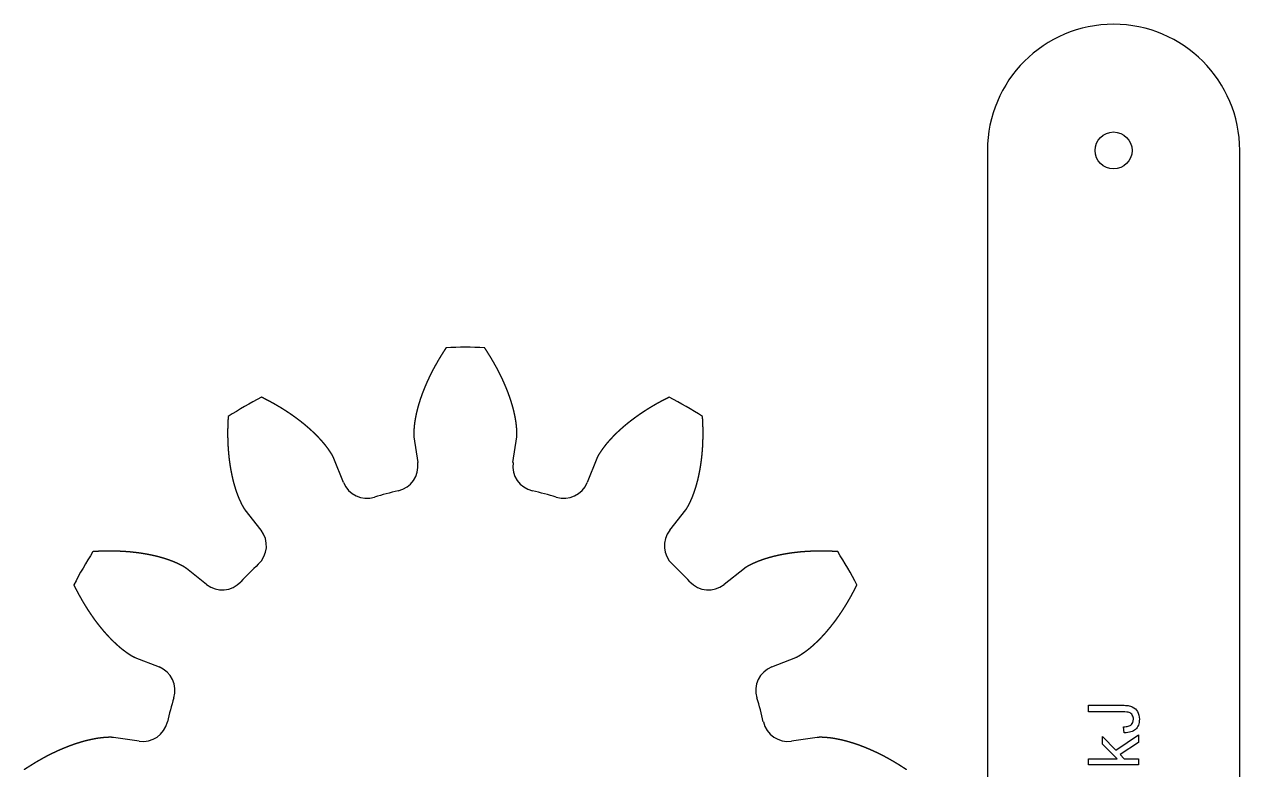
# Model space of a CAD drawing. Header units: millimetres. Extents: x 18 to 1182, y 18 to 1182.
# Drawn here: x 892.9 to 1182, y 1002.4 to 1179.6 of the extents above; entities that cross this region are included whole.
import ezdxf

# ---------------------------------------------------------------- set-up
doc = ezdxf.new("R2010")
doc.units = ezdxf.units.MM
doc.layers.add('cut', color=5, linetype='Continuous', true_color=0x0000ff)
doc.layers.add('line engraving', color=1, linetype='Continuous', true_color=0xff0000)

msp = doc.modelspace()

# ---------------------------------------------------------------- linework, layer by layer
at = {"layer": 'cut', "color": 5, "true_color": 0x0000ff}
for p, q in [((985.59, 1081.5), (986.48, 1075.4)), ((1009.14, 1075.4), (1010.03, 1081.5)), ((968.82, 1070.67), (966.55, 1076.39)), ((1029.07, 1076.39), (1026.8, 1070.67)), ((945.39, 1064.18), (949.2, 1059.34)), ((1046.42, 1059.34), (1050.23, 1064.18)), ((936.28, 1046.42), (931.45, 1050.23)), ((1064.18, 1050.23), (1059.34, 1046.42)), ((919.23, 1029.07), (924.95, 1026.8)), ((1070.67, 1026.8), (1076.39, 1029.07)), ((920.22, 1009.14), (914.13, 1010.03)), ((1081.5, 1010.03), (1075.4, 1009.14))]:
    msp.add_line(p, q, dxfattribs=at)
msp.add_lwpolyline([(1121.98, 1149.6), (1121.98, 849.6, 1), (1181.98, 849.6), (1181.98, 1149.6, 1)], format="xyb", close=True, dxfattribs=at)
msp.add_circle((1151.98, 1149.6), 4.4, dxfattribs=at)
for centre, radius, start, end in [((997.81, 997.81), 105, 87.5067, 92.4933), ((997.81, 997.81), 105, 117.5067, 122.4933), ((997.81, 997.81), 105, 57.5067, 62.4933), ((980.55, 1074.54), 6, -77.3183, 8.3062), ((1015.08, 1074.54), 6, 171.6938, -102.6817), ((974.4, 1072.89), 6, -158.3062, -72.6817), ((1021.22, 1072.89), 6, -107.3183, -21.6938), ((997.81, 997.81), 72.64, 102.6817, 107.3183), ((997.81, 997.81), 72.64, 72.6817, 77.3183), ((944.5, 1055.62), 6, -47.3183, 38.3062), ((1051.13, 1055.62), 6, 141.6938, -132.6817), ((997.81, 997.81), 105, 147.5067, 152.4933), ((997.81, 997.81), 105, 27.5067, 32.4933), ((997.81, 997.81), 72.64, 132.6817, 137.3183), ((997.81, 997.81), 72.64, 42.6817, 47.3183), ((940, 1051.13), 6, -128.3062, -42.6817), ((1055.62, 1051.13), 6, -137.3183, -51.6938), ((922.73, 1021.22), 6, -17.3183, 68.3062), ((1072.89, 1021.22), 6, 111.6938, -162.6817), ((997.81, 997.81), 72.64, 162.6817, 167.3183), ((997.81, 997.81), 72.64, 12.6817, 17.3183), ((921.08, 1015.08), 6, -98.3062, -12.6817), ((1074.54, 1015.08), 6, -167.3183, -81.6938)]:
    msp.add_arc(centre, radius, start, end, dxfattribs=at)
for points in [[(993.24, 1102.71), (993.2, 1102.65), (993.13, 1102.54), (993.01, 1102.36), (992.86, 1102.13), (992.67, 1101.84), (992.48, 1101.54), (992.29, 1101.25), (992.11, 1100.95), (991.93, 1100.66), (991.75, 1100.37), (991.57, 1100.07), (991.39, 1099.77), (991.22, 1099.48), (991.05, 1099.18), (990.88, 1098.88), (990.71, 1098.58), (990.54, 1098.29), (990.38, 1097.99), (990.22, 1097.69), (990.06, 1097.39), (989.91, 1097.09), (989.75, 1096.79), (989.6, 1096.49), (989.45, 1096.18), (989.3, 1095.88), (989.16, 1095.58), (989.02, 1095.28), (988.87, 1094.97), (988.74, 1094.67), (988.6, 1094.37), (988.47, 1094.06), (988.34, 1093.76), (988.21, 1093.45), (988.08, 1093.15), (987.96, 1092.84), (987.84, 1092.54), (987.72, 1092.23), (987.6, 1091.93), (987.49, 1091.62), (987.38, 1091.32), (987.27, 1091.01), (987.17, 1090.7), (987.06, 1090.4), (986.97, 1090.09), (986.87, 1089.78), (986.77, 1089.47), (986.68, 1089.17), (986.59, 1088.86), (986.51, 1088.55), (986.43, 1088.24), (986.35, 1087.93), (986.27, 1087.63), (986.2, 1087.32), (986.13, 1087.01), (986.06, 1086.7), (986, 1086.39), (985.94, 1086.09), (985.88, 1085.78), (985.83, 1085.47), (985.78, 1085.16), (985.73, 1084.86), (985.7, 1084.55), (985.66, 1084.24), (985.63, 1083.93), (985.61, 1083.63), (985.58, 1083.32), (985.56, 1083.01), (985.55, 1082.71), (985.54, 1082.4), (985.54, 1082.1), (985.55, 1081.86), (985.57, 1081.68), (985.58, 1081.56), (985.59, 1081.5)], [(1010.03, 1081.5), (1010.04, 1081.56), (1010.05, 1081.68), (1010.07, 1081.86), (1010.08, 1082.1), (1010.08, 1082.4), (1010.07, 1082.71), (1010.06, 1083.01), (1010.04, 1083.32), (1010.01, 1083.63), (1009.99, 1083.93), (1009.96, 1084.24), (1009.92, 1084.55), (1009.89, 1084.86), (1009.84, 1085.16), (1009.79, 1085.47), (1009.74, 1085.78), (1009.68, 1086.09), (1009.62, 1086.39), (1009.56, 1086.7), (1009.49, 1087.01), (1009.42, 1087.32), (1009.35, 1087.63), (1009.27, 1087.93), (1009.2, 1088.24), (1009.11, 1088.55), (1009.03, 1088.86), (1008.94, 1089.17), (1008.85, 1089.47), (1008.75, 1089.78), (1008.66, 1090.09), (1008.56, 1090.4), (1008.45, 1090.7), (1008.35, 1091.01), (1008.24, 1091.32), (1008.13, 1091.62), (1008.02, 1091.93), (1007.9, 1092.23), (1007.78, 1092.54), (1007.66, 1092.84), (1007.54, 1093.15), (1007.41, 1093.45), (1007.28, 1093.76), (1007.15, 1094.06), (1007.02, 1094.37), (1006.88, 1094.67), (1006.75, 1094.97), (1006.61, 1095.28), (1006.46, 1095.58), (1006.32, 1095.88), (1006.17, 1096.18), (1006.02, 1096.49), (1005.87, 1096.79), (1005.72, 1097.09), (1005.56, 1097.39), (1005.4, 1097.69), (1005.24, 1097.99), (1005.08, 1098.29), (1004.91, 1098.58), (1004.74, 1098.88), (1004.57, 1099.18), (1004.4, 1099.48), (1004.23, 1099.77), (1004.05, 1100.07), (1003.88, 1100.37), (1003.7, 1100.66), (1003.51, 1100.95), (1003.33, 1101.25), (1003.14, 1101.54), (1002.96, 1101.84), (1002.77, 1102.13), (1002.61, 1102.36), (1002.5, 1102.54), (1002.42, 1102.65), (1002.38, 1102.71)], [(966.55, 1076.39), (966.53, 1076.45), (966.48, 1076.56), (966.4, 1076.73), (966.29, 1076.94), (966.14, 1077.21), (965.98, 1077.47), (965.81, 1077.72), (965.64, 1077.98), (965.47, 1078.23), (965.29, 1078.48), (965.12, 1078.74), (964.93, 1078.98), (964.75, 1079.23), (964.55, 1079.48), (964.36, 1079.72), (964.16, 1079.96), (963.95, 1080.2), (963.75, 1080.43), (963.54, 1080.67), (963.33, 1080.9), (963.11, 1081.13), (962.9, 1081.36), (962.68, 1081.59), (962.45, 1081.82), (962.23, 1082.04), (962, 1082.27), (961.77, 1082.49), (961.54, 1082.71), (961.3, 1082.93), (961.06, 1083.15), (960.82, 1083.36), (960.58, 1083.58), (960.34, 1083.79), (960.09, 1084), (959.84, 1084.21), (959.59, 1084.42), (959.34, 1084.63), (959.08, 1084.83), (958.82, 1085.04), (958.57, 1085.24), (958.3, 1085.44), (958.04, 1085.64), (957.77, 1085.84), (957.51, 1086.04), (957.24, 1086.23), (956.97, 1086.42), (956.69, 1086.62), (956.42, 1086.81), (956.14, 1087), (955.86, 1087.18), (955.58, 1087.37), (955.3, 1087.56), (955.02, 1087.74), (954.73, 1087.92), (954.45, 1088.1), (954.16, 1088.28), (953.87, 1088.46), (953.57, 1088.63), (953.28, 1088.81), (952.98, 1088.98), (952.69, 1089.15), (952.39, 1089.32), (952.09, 1089.49), (951.79, 1089.66), (951.48, 1089.82), (951.18, 1089.99), (950.87, 1090.15), (950.56, 1090.31), (950.25, 1090.47), (949.94, 1090.63), (949.69, 1090.75), (949.5, 1090.85), (949.38, 1090.91), (949.32, 1090.94)], [(1046.3, 1090.94), (1046.24, 1090.91), (1046.12, 1090.85), (1045.93, 1090.75), (1045.68, 1090.63), (1045.37, 1090.47), (1045.06, 1090.31), (1044.75, 1090.15), (1044.44, 1089.99), (1044.14, 1089.82), (1043.84, 1089.66), (1043.53, 1089.49), (1043.23, 1089.32), (1042.93, 1089.15), (1042.64, 1088.98), (1042.34, 1088.81), (1042.05, 1088.63), (1041.76, 1088.46), (1041.46, 1088.28), (1041.18, 1088.1), (1040.89, 1087.92), (1040.6, 1087.74), (1040.32, 1087.56), (1040.04, 1087.37), (1039.76, 1087.18), (1039.48, 1087), (1039.2, 1086.81), (1038.93, 1086.62), (1038.65, 1086.42), (1038.38, 1086.23), (1038.11, 1086.04), (1037.85, 1085.84), (1037.58, 1085.64), (1037.32, 1085.44), (1037.06, 1085.24), (1036.8, 1085.04), (1036.54, 1084.83), (1036.28, 1084.63), (1036.03, 1084.42), (1035.78, 1084.21), (1035.53, 1084), (1035.28, 1083.79), (1035.04, 1083.58), (1034.8, 1083.36), (1034.56, 1083.15), (1034.32, 1082.93), (1034.08, 1082.71), (1033.85, 1082.49), (1033.62, 1082.27), (1033.39, 1082.04), (1033.17, 1081.82), (1032.94, 1081.59), (1032.72, 1081.36), (1032.51, 1081.13), (1032.29, 1080.9), (1032.08, 1080.67), (1031.87, 1080.43), (1031.67, 1080.2), (1031.46, 1079.96), (1031.26, 1079.72), (1031.07, 1079.48), (1030.88, 1079.23), (1030.69, 1078.98), (1030.51, 1078.74), (1030.33, 1078.48), (1030.15, 1078.23), (1029.98, 1077.98), (1029.81, 1077.72), (1029.64, 1077.47), (1029.48, 1077.21), (1029.33, 1076.94), (1029.22, 1076.73), (1029.14, 1076.56), (1029.09, 1076.45), (1029.07, 1076.39)], [(941.4, 1086.37), (941.4, 1086.3), (941.39, 1086.16), (941.38, 1085.95), (941.36, 1085.67), (941.34, 1085.33), (941.33, 1084.98), (941.31, 1084.63), (941.3, 1084.28), (941.29, 1083.94), (941.28, 1083.59), (941.27, 1083.25), (941.27, 1082.9), (941.27, 1082.56), (941.27, 1082.22), (941.27, 1081.87), (941.27, 1081.53), (941.28, 1081.19), (941.29, 1080.85), (941.3, 1080.51), (941.31, 1080.17), (941.33, 1079.83), (941.34, 1079.5), (941.36, 1079.16), (941.38, 1078.82), (941.41, 1078.49), (941.43, 1078.15), (941.46, 1077.82), (941.49, 1077.49), (941.52, 1077.16), (941.56, 1076.83), (941.59, 1076.5), (941.63, 1076.17), (941.67, 1075.84), (941.72, 1075.51), (941.76, 1075.19), (941.81, 1074.86), (941.86, 1074.54), (941.91, 1074.22), (941.97, 1073.89), (942.03, 1073.57), (942.09, 1073.25), (942.15, 1072.94), (942.21, 1072.62), (942.28, 1072.3), (942.35, 1071.99), (942.42, 1071.67), (942.5, 1071.36), (942.57, 1071.05), (942.65, 1070.74), (942.73, 1070.43), (942.82, 1070.13), (942.91, 1069.82), (943, 1069.52), (943.09, 1069.22), (943.19, 1068.92), (943.29, 1068.62), (943.39, 1068.32), (943.5, 1068.03), (943.6, 1067.74), (943.71, 1067.44), (943.83, 1067.16), (943.95, 1066.87), (944.07, 1066.59), (944.2, 1066.31), (944.33, 1066.03), (944.47, 1065.75), (944.6, 1065.48), (944.74, 1065.2), (944.89, 1064.93), (945.04, 1064.67), (945.17, 1064.47), (945.28, 1064.32), (945.35, 1064.22), (945.39, 1064.18)], [(1050.23, 1064.18), (1050.27, 1064.22), (1050.35, 1064.32), (1050.45, 1064.47), (1050.58, 1064.67), (1050.74, 1064.93), (1050.88, 1065.2), (1051.02, 1065.48), (1051.15, 1065.75), (1051.29, 1066.03), (1051.42, 1066.31), (1051.55, 1066.59), (1051.67, 1066.87), (1051.79, 1067.16), (1051.91, 1067.44), (1052.02, 1067.74), (1052.12, 1068.03), (1052.23, 1068.32), (1052.33, 1068.62), (1052.43, 1068.92), (1052.53, 1069.22), (1052.62, 1069.52), (1052.71, 1069.82), (1052.8, 1070.13), (1052.89, 1070.43), (1052.97, 1070.74), (1053.05, 1071.05), (1053.13, 1071.36), (1053.2, 1071.67), (1053.27, 1071.99), (1053.34, 1072.3), (1053.41, 1072.62), (1053.47, 1072.94), (1053.54, 1073.25), (1053.6, 1073.57), (1053.65, 1073.89), (1053.71, 1074.22), (1053.76, 1074.54), (1053.81, 1074.86), (1053.86, 1075.19), (1053.9, 1075.51), (1053.95, 1075.84), (1053.99, 1076.17), (1054.03, 1076.5), (1054.06, 1076.83), (1054.1, 1077.16), (1054.13, 1077.49), (1054.16, 1077.82), (1054.19, 1078.15), (1054.21, 1078.49), (1054.24, 1078.82), (1054.26, 1079.16), (1054.28, 1079.5), (1054.29, 1079.83), (1054.31, 1080.17), (1054.32, 1080.51), (1054.33, 1080.85), (1054.34, 1081.19), (1054.35, 1081.53), (1054.35, 1081.87), (1054.35, 1082.22), (1054.35, 1082.56), (1054.35, 1082.9), (1054.35, 1083.25), (1054.34, 1083.59), (1054.33, 1083.94), (1054.32, 1084.28), (1054.31, 1084.63), (1054.3, 1084.98), (1054.28, 1085.33), (1054.26, 1085.67), (1054.24, 1085.95), (1054.23, 1086.16), (1054.22, 1086.3), (1054.22, 1086.37)], [(931.45, 1050.23), (931.4, 1050.27), (931.3, 1050.35), (931.15, 1050.45), (930.95, 1050.58), (930.69, 1050.74), (930.42, 1050.88), (930.14, 1051.02), (929.87, 1051.15), (929.59, 1051.29), (929.31, 1051.42), (929.03, 1051.55), (928.75, 1051.67), (928.47, 1051.79), (928.18, 1051.91), (927.89, 1052.02), (927.59, 1052.12), (927.3, 1052.23), (927, 1052.33), (926.7, 1052.43), (926.4, 1052.53), (926.1, 1052.62), (925.8, 1052.71), (925.49, 1052.8), (925.19, 1052.89), (924.88, 1052.97), (924.57, 1053.05), (924.26, 1053.13), (923.95, 1053.2), (923.63, 1053.27), (923.32, 1053.34), (923, 1053.41), (922.69, 1053.47), (922.37, 1053.54), (922.05, 1053.6), (921.73, 1053.65), (921.41, 1053.71), (921.08, 1053.76), (920.76, 1053.81), (920.43, 1053.86), (920.11, 1053.9), (919.78, 1053.95), (919.45, 1053.99), (919.12, 1054.03), (918.79, 1054.06), (918.46, 1054.1), (918.13, 1054.13), (917.8, 1054.16), (917.47, 1054.19), (917.13, 1054.21), (916.8, 1054.24), (916.46, 1054.26), (916.12, 1054.28), (915.79, 1054.29), (915.45, 1054.31), (915.11, 1054.32), (914.77, 1054.33), (914.43, 1054.34), (914.09, 1054.35), (913.75, 1054.35), (913.4, 1054.35), (913.06, 1054.35), (912.72, 1054.35), (912.37, 1054.35), (912.03, 1054.34), (911.68, 1054.33), (911.34, 1054.32), (910.99, 1054.31), (910.64, 1054.3), (910.29, 1054.28), (909.95, 1054.26), (909.67, 1054.24), (909.46, 1054.23), (909.32, 1054.22), (909.25, 1054.22)], [(1086.37, 1054.22), (1086.3, 1054.22), (1086.16, 1054.23), (1085.95, 1054.24), (1085.67, 1054.26), (1085.33, 1054.28), (1084.98, 1054.3), (1084.63, 1054.31), (1084.28, 1054.32), (1083.94, 1054.33), (1083.59, 1054.34), (1083.25, 1054.35), (1082.9, 1054.35), (1082.56, 1054.35), (1082.22, 1054.35), (1081.87, 1054.35), (1081.53, 1054.35), (1081.19, 1054.34), (1080.85, 1054.33), (1080.51, 1054.32), (1080.17, 1054.31), (1079.83, 1054.29), (1079.5, 1054.28), (1079.16, 1054.26), (1078.82, 1054.24), (1078.49, 1054.21), (1078.15, 1054.19), (1077.82, 1054.16), (1077.49, 1054.13), (1077.16, 1054.1), (1076.83, 1054.06), (1076.5, 1054.03), (1076.17, 1053.99), (1075.84, 1053.95), (1075.51, 1053.9), (1075.19, 1053.86), (1074.86, 1053.81), (1074.54, 1053.76), (1074.22, 1053.71), (1073.89, 1053.65), (1073.57, 1053.6), (1073.25, 1053.54), (1072.94, 1053.47), (1072.62, 1053.41), (1072.3, 1053.34), (1071.99, 1053.27), (1071.67, 1053.2), (1071.36, 1053.13), (1071.05, 1053.05), (1070.74, 1052.97), (1070.43, 1052.89), (1070.13, 1052.8), (1069.82, 1052.71), (1069.52, 1052.62), (1069.22, 1052.53), (1068.92, 1052.43), (1068.62, 1052.33), (1068.32, 1052.23), (1068.03, 1052.12), (1067.74, 1052.02), (1067.44, 1051.91), (1067.16, 1051.79), (1066.87, 1051.67), (1066.59, 1051.55), (1066.31, 1051.42), (1066.03, 1051.29), (1065.75, 1051.15), (1065.48, 1051.02), (1065.2, 1050.88), (1064.93, 1050.74), (1064.67, 1050.58), (1064.47, 1050.45), (1064.32, 1050.35), (1064.22, 1050.27), (1064.18, 1050.23)], [(904.68, 1046.3), (904.71, 1046.24), (904.77, 1046.12), (904.87, 1045.93), (904.99, 1045.68), (905.15, 1045.37), (905.31, 1045.06), (905.47, 1044.75), (905.63, 1044.44), (905.8, 1044.14), (905.96, 1043.84), (906.13, 1043.53), (906.3, 1043.23), (906.47, 1042.93), (906.64, 1042.64), (906.81, 1042.34), (906.99, 1042.05), (907.16, 1041.76), (907.34, 1041.46), (907.52, 1041.18), (907.7, 1040.89), (907.88, 1040.6), (908.07, 1040.32), (908.25, 1040.04), (908.44, 1039.76), (908.62, 1039.48), (908.81, 1039.2), (909, 1038.93), (909.2, 1038.65), (909.39, 1038.38), (909.58, 1038.11), (909.78, 1037.85), (909.98, 1037.58), (910.18, 1037.32), (910.38, 1037.06), (910.58, 1036.8), (910.79, 1036.54), (910.99, 1036.28), (911.2, 1036.03), (911.41, 1035.78), (911.62, 1035.53), (911.83, 1035.28), (912.04, 1035.04), (912.26, 1034.8), (912.47, 1034.56), (912.69, 1034.32), (912.91, 1034.08), (913.13, 1033.85), (913.35, 1033.62), (913.58, 1033.39), (913.8, 1033.17), (914.03, 1032.94), (914.26, 1032.72), (914.49, 1032.51), (914.72, 1032.29), (914.95, 1032.08), (915.19, 1031.87), (915.43, 1031.67), (915.66, 1031.46), (915.9, 1031.26), (916.15, 1031.07), (916.39, 1030.88), (916.64, 1030.69), (916.89, 1030.51), (917.14, 1030.33), (917.39, 1030.15), (917.64, 1029.98), (917.9, 1029.81), (918.15, 1029.64), (918.41, 1029.48), (918.68, 1029.33), (918.89, 1029.22), (919.06, 1029.14), (919.17, 1029.09), (919.23, 1029.07)], [(1076.39, 1029.07), (1076.45, 1029.09), (1076.56, 1029.14), (1076.73, 1029.22), (1076.94, 1029.33), (1077.21, 1029.48), (1077.47, 1029.64), (1077.72, 1029.81), (1077.98, 1029.98), (1078.23, 1030.15), (1078.48, 1030.33), (1078.74, 1030.51), (1078.98, 1030.69), (1079.23, 1030.88), (1079.48, 1031.07), (1079.72, 1031.26), (1079.96, 1031.46), (1080.2, 1031.67), (1080.43, 1031.87), (1080.67, 1032.08), (1080.9, 1032.29), (1081.13, 1032.51), (1081.36, 1032.72), (1081.59, 1032.94), (1081.82, 1033.17), (1082.04, 1033.39), (1082.27, 1033.62), (1082.49, 1033.85), (1082.71, 1034.08), (1082.93, 1034.32), (1083.15, 1034.56), (1083.36, 1034.8), (1083.58, 1035.04), (1083.79, 1035.28), (1084, 1035.53), (1084.21, 1035.78), (1084.42, 1036.03), (1084.63, 1036.28), (1084.83, 1036.54), (1085.04, 1036.8), (1085.24, 1037.06), (1085.44, 1037.32), (1085.64, 1037.58), (1085.84, 1037.85), (1086.04, 1038.11), (1086.23, 1038.38), (1086.42, 1038.65), (1086.62, 1038.93), (1086.81, 1039.2), (1087, 1039.48), (1087.18, 1039.76), (1087.37, 1040.04), (1087.56, 1040.32), (1087.74, 1040.6), (1087.92, 1040.89), (1088.1, 1041.18), (1088.28, 1041.46), (1088.46, 1041.76), (1088.63, 1042.05), (1088.81, 1042.34), (1088.98, 1042.64), (1089.15, 1042.93), (1089.32, 1043.23), (1089.49, 1043.53), (1089.66, 1043.84), (1089.82, 1044.14), (1089.99, 1044.44), (1090.15, 1044.75), (1090.31, 1045.06), (1090.47, 1045.37), (1090.63, 1045.68), (1090.75, 1045.93), (1090.85, 1046.12), (1090.91, 1046.24), (1090.94, 1046.3)], [(914.13, 1010.03), (914.07, 1010.04), (913.94, 1010.05), (913.76, 1010.07), (913.52, 1010.08), (913.22, 1010.08), (912.91, 1010.07), (912.61, 1010.06), (912.3, 1010.04), (911.99, 1010.01), (911.69, 1009.99), (911.38, 1009.96), (911.07, 1009.92), (910.77, 1009.89), (910.46, 1009.84), (910.15, 1009.79), (909.84, 1009.74), (909.53, 1009.68), (909.23, 1009.62), (908.92, 1009.56), (908.61, 1009.49), (908.3, 1009.42), (907.99, 1009.35), (907.69, 1009.27), (907.38, 1009.2), (907.07, 1009.11), (906.76, 1009.03), (906.45, 1008.94), (906.15, 1008.85), (905.84, 1008.75), (905.53, 1008.66), (905.23, 1008.56), (904.92, 1008.45), (904.61, 1008.35), (904.31, 1008.24), (904, 1008.13), (903.69, 1008.02), (903.39, 1007.9), (903.08, 1007.78), (902.78, 1007.66), (902.47, 1007.54), (902.17, 1007.41), (901.86, 1007.28), (901.56, 1007.15), (901.25, 1007.02), (900.95, 1006.88), (900.65, 1006.75), (900.34, 1006.61), (900.04, 1006.46), (899.74, 1006.32), (899.44, 1006.17), (899.14, 1006.02), (898.83, 1005.87), (898.53, 1005.72), (898.23, 1005.56), (897.93, 1005.4), (897.63, 1005.24), (897.34, 1005.08), (897.04, 1004.91), (896.74, 1004.74), (896.44, 1004.57), (896.14, 1004.4), (895.85, 1004.23), (895.55, 1004.05), (895.26, 1003.88), (894.96, 1003.7), (894.67, 1003.51), (894.37, 1003.33), (894.08, 1003.14), (893.79, 1002.96), (893.49, 1002.77), (893.26, 1002.61), (893.08, 1002.5), (892.97, 1002.42), (892.91, 1002.38)], [(1102.71, 1002.38), (1102.65, 1002.42), (1102.54, 1002.5), (1102.36, 1002.61), (1102.13, 1002.77), (1101.84, 1002.96), (1101.54, 1003.14), (1101.25, 1003.33), (1100.95, 1003.51), (1100.66, 1003.7), (1100.37, 1003.88), (1100.07, 1004.05), (1099.77, 1004.23), (1099.48, 1004.4), (1099.18, 1004.57), (1098.88, 1004.74), (1098.58, 1004.91), (1098.29, 1005.08), (1097.99, 1005.24), (1097.69, 1005.4), (1097.39, 1005.56), (1097.09, 1005.72), (1096.79, 1005.87), (1096.49, 1006.02), (1096.18, 1006.17), (1095.88, 1006.32), (1095.58, 1006.46), (1095.28, 1006.61), (1094.97, 1006.75), (1094.67, 1006.88), (1094.37, 1007.02), (1094.06, 1007.15), (1093.76, 1007.28), (1093.45, 1007.41), (1093.15, 1007.54), (1092.84, 1007.66), (1092.54, 1007.78), (1092.23, 1007.9), (1091.93, 1008.02), (1091.62, 1008.13), (1091.32, 1008.24), (1091.01, 1008.35), (1090.7, 1008.45), (1090.4, 1008.56), (1090.09, 1008.66), (1089.78, 1008.75), (1089.47, 1008.85), (1089.17, 1008.94), (1088.86, 1009.03), (1088.55, 1009.11), (1088.24, 1009.2), (1087.93, 1009.27), (1087.63, 1009.35), (1087.32, 1009.42), (1087.01, 1009.49), (1086.7, 1009.56), (1086.39, 1009.62), (1086.09, 1009.68), (1085.78, 1009.74), (1085.47, 1009.79), (1085.16, 1009.84), (1084.86, 1009.89), (1084.55, 1009.92), (1084.24, 1009.96), (1083.93, 1009.99), (1083.63, 1010.01), (1083.32, 1010.04), (1083.01, 1010.06), (1082.71, 1010.07), (1082.4, 1010.08), (1082.1, 1010.08), (1081.86, 1010.07), (1081.68, 1010.05), (1081.56, 1010.04), (1081.5, 1010.03)]]:
    msp.add_open_spline(points, degree=5, dxfattribs=at)
at = {"layer": 'line engraving', "color": 1, "true_color": 0xff0000}
for points in [[(1154.54, 1011.17), (1154.35, 1012.58), (1154.68, 1012.6), (1154.97, 1012.64), (1155.25, 1012.68), (1155.49, 1012.74), (1155.71, 1012.81), (1155.91, 1012.89), (1156.07, 1012.99), (1156.21, 1013.09), (1156.43, 1013.34), (1156.59, 1013.63), (1156.68, 1013.97), (1156.71, 1014.35), (1156.69, 1014.63), (1156.64, 1014.9), (1156.56, 1015.14), (1156.44, 1015.37), (1156.29, 1015.56), (1156.12, 1015.73), (1155.92, 1015.86), (1155.7, 1015.96), (1155.44, 1016.03), (1155.1, 1016.08), (1154.69, 1016.11), (1154.22, 1016.12), (1146.05, 1016.12), (1146.05, 1017.69), (1154.13, 1017.69), (1154.49, 1017.68), (1154.83, 1017.67), (1155.15, 1017.64), (1155.45, 1017.6), (1155.73, 1017.55), (1155.99, 1017.49), (1156.22, 1017.41), (1156.44, 1017.33), (1156.82, 1017.12), (1157.16, 1016.86), (1157.44, 1016.55), (1157.68, 1016.19), (1157.87, 1015.78), (1158, 1015.34), (1158.08, 1014.86), (1158.11, 1014.36), (1158.1, 1013.98), (1158.05, 1013.62), (1157.98, 1013.29), (1157.89, 1012.98), (1157.76, 1012.69), (1157.61, 1012.43), (1157.42, 1012.18), (1157.21, 1011.96), (1156.97, 1011.77), (1156.71, 1011.6), (1156.42, 1011.46), (1156.1, 1011.35), (1155.75, 1011.27), (1155.37, 1011.21), (1154.97, 1011.17), (1154.54, 1011.17)], [(1157.91, 1003.51), (1146.05, 1003.51), (1146.05, 1004.96), (1152.81, 1004.96), (1149.32, 1008.41), (1149.32, 1010.29), (1152.5, 1007.01), (1157.91, 1010.63), (1157.91, 1008.83), (1153.52, 1005.99), (1154.5, 1004.96), (1157.91, 1004.96), (1157.91, 1003.51)]]:
    msp.add_lwpolyline(points, dxfattribs=at)

doc.saveas('drawing.dxf')
